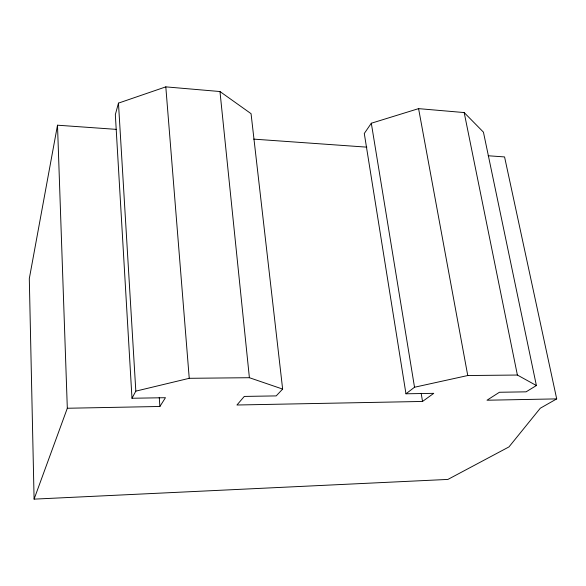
<?xml version="1.0" encoding="UTF-8"?>
<svg xmlns="http://www.w3.org/2000/svg" width="586" height="586" viewBox="0 0 586 586"><rect width="100%" height="100%" fill="white"/><g stroke="black" fill="none" stroke-linecap="round" stroke-linejoin="round"><path stroke-width="0.88" d="M116.46 129.381L57.501 125.199L29.3 278.665L34.091 499.133L447.916 479.421L508.97 446.913L540.285 408.23L556.7 398.89L504.568 156.923L488.197 155.766M556.7 398.89L486.988 400.223L499.418 392.268L526.082 391.836L536.388 385.537L483.435 132.15L464.178 112.563L418.587 108.637L371.312 123.236L364.287 133.483L405.966 393.792L433.757 393.338L422.535 401.454L236.942 405.007L244.289 396.422L276.196 395.902L282.642 389.082L251.057 113.669L219.97 91.533L165.809 86.867L118.467 103.121L115.339 114.629L131.982 398.253L165.457 397.704L159.89 406.479L67.317 408.252L34.091 499.133M131.982 398.253L135.827 391.133L118.467 103.121M405.966 393.792L414.522 387.236L467.753 375.531L517.387 375.04L536.388 385.537M135.827 391.133L189.241 378.307L249.394 377.706L282.642 389.082M253.694 139.124L366.851 147.152M464.178 112.563L517.387 375.04M418.587 108.637L467.753 375.531M421.188 393.338L422.535 401.454M371.312 123.236L414.522 387.236M219.97 91.533L249.394 377.706M165.809 86.867L189.241 378.307M159.26 397.359L159.89 406.479M57.501 125.199L67.317 408.252"/></g></svg>
